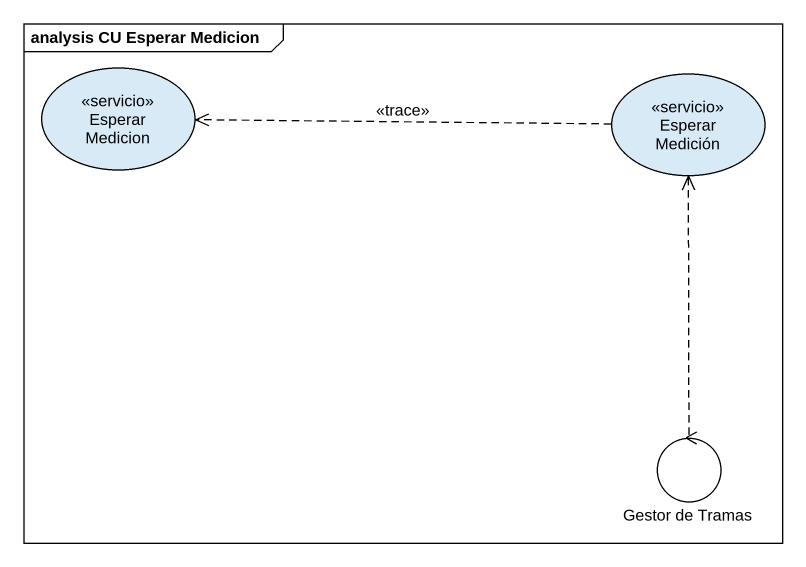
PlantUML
@startuml
mainframe analysis CU Esperar Medicion
usecase "Esperar Medicion" as Esperar_Medicion <<servicio>>
usecase "Esperar Medición" as Esperar_Medición <<servicio>>
control "Gestor de Tramas" as Gestor_de_Tramas
Esperar_Medición .left.> Esperar_Medicion : <<trace>>
Gestor_de_Tramas .up.> Esperar_Medición
@enduml
